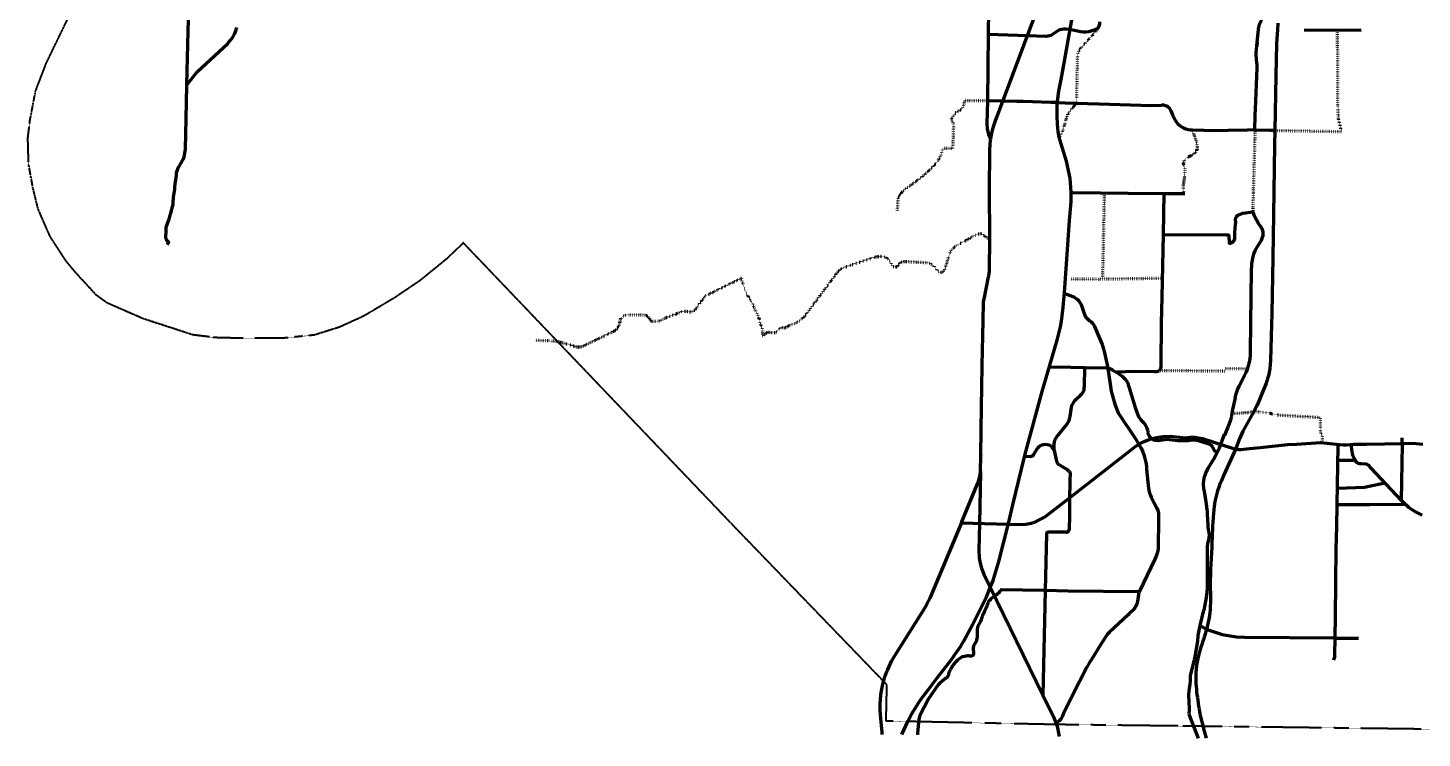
# Model space of a CAD drawing. Header units: feet. Extents: x -383819 to -15998, y -152022 to 104900.
# Drawn here: x -383819 to -301147, y -87483 to -45353 of the extents above; entities that cross this region are included whole.
import ezdxf

# ---------------------------------------------------------------- set-up
doc = ezdxf.new("R2010")
doc.units = ezdxf.units.FT
doc.linetypes.add('DOTTED', pattern=[1.5, 0.3, -1.2])
doc.linetypes.add('LONG_DASH_SHORT_DASH', pattern=[9.9, 6, -1.2, 1.5, -1.2])
for name, color, linetype, lineweight in [('11', 7, 'LONG_DASH_SHORT_DASH', 40), ('41', 7, 'DOTTED', 200), ('42', 7, 'DOTTED', 200), ('43', 7, 'DOTTED', 200), ('57', 7, 'Continuous', 200), ('58', 7, 'Continuous', 200), ('59', 7, 'Continuous', 200), ('60', 7, 'Continuous', 200)]:
    doc.layers.add(name, color=color, linetype=linetype, lineweight=lineweight)

msp = doc.modelspace()

# ---------------------------------------------------------------- linework, layer by layer
at = {"layer": '11'}
msp.add_lwpolyline([(-290932, -87078), (-315339, -86767), (-322991.03, -86676.29), (-332929.34, -86469.71), (-332882.27, -84320.56), (-341895, -74976), (-357998.31, -58108.27), (-359002.54, -59065.51), (-360578, -60349), (-362082.08, -61365.87), (-363898, -62447), (-365328.91, -63099.72), (-366829, -63573), (-368708.69, -63760.64), (-371061, -63767), (-372706.1, -63726.31), (-374044.29, -63563.23), (-376995.17, -62601.88), (-379126, -61670), (-379753.04, -61211.37), (-381009, -59845), (-381554.44, -59185.68), (-382504, -57723), (-383210.02, -56102.06), (-383513, -54869), (-383776.18, -53424.03), (-383819.07, -51887.6), (-383688, -50810), (-383364.43, -49106.55), (-382721.07, -47432.78), (-381451.51, -44812.67)], dxfattribs=at)
at = {"layer": '41'}
msp.add_line((-309886.68, -51435.4), (-305923.19, -51500.22), dxfattribs=at)
msp.add_lwpolyline([(-311059.46, -51420.11), (-311165.37, -55167.87), (-311189.2, -56066.73), (-311154.78, -56252.2)], dxfattribs=at)
at = {"layer": '42'}
for p, q in [((-321818.99, -50046.16), (-322010.08, -50261.28)), ((-328936.92, -51122.85), (-328977.93, -52414.01)), ((-322242.74, -50687.11), (-322453.95, -51445.32)), ((-320082.61, -60204.01), (-319977.03, -55110.47)), ((-320360.84, -60250.88), (-316556.76, -60194.81))]:
    msp.add_line(p, q, dxfattribs=at)
for points in [[(-320391.73, -45390.31), (-320491.03, -45567.12), (-321371.61, -46524.08)], [(-305922.53, -51496.94), (-306107.88, -50723.28), (-306134.36, -50092.69), (-306160.84, -45466.6)], [(-321371.61, -46524.08), (-321445.16, -46628.17), (-321505.11, -46740.65), (-321550.5, -46859.75), (-321580.63, -46983.6), (-321595.03, -47110.24), (-321595.67, -47125.13)], [(-321595.67, -47125.13), (-321645.64, -49573.54), (-321654.68, -49703.82), (-321687.28, -49819.48)], [(-328800.91, -50377.34), (-328867.86, -50461.52), (-329048.17, -50746.61), (-329048.54, -50747.36)], [(-328800.91, -50377.34), (-328780.94, -50361.8), (-328715.67, -50311.04), (-328621.54, -50258.02), (-328522.78, -50220.12)], [(-328522.78, -50220.12), (-328461.58, -50182.89), (-328410.13, -50133.05), (-328370.98, -50073.06), (-328346.08, -50005.89), (-328340.44, -49977.95)], [(-326933.17, -49689.68), (-327000.83, -49688.73), (-328286.6, -49668.45), (-328317.88, -49844.93), (-328340.44, -49977.95)], [(-322010.08, -50261.28), (-322093.74, -50372.79), (-322164.08, -50493.16), (-322220.17, -50620.78), (-322242.74, -50687.11)], [(-321818.99, -50046.16), (-321755.55, -49962.6), (-321705.54, -49870.38), (-321687.28, -49819.48)], [(-328936.92, -51122.85), (-328937.14, -51049.61), (-328953.2, -50978.16), (-328984.36, -50911.88), (-329029.13, -50853.92), (-329038.58, -50844.5), (-329053.11, -50803.6), (-329048.54, -50747.36)], [(-322650.41, -51846.43), (-322517.93, -51620.32), (-322469.66, -51498.02), (-322453.95, -51445.32)], [(-314817.52, -51381.24), (-314615.17, -51856.64), (-314505.2, -52204.38), (-314487.6, -52516.92), (-314571.18, -52745.81), (-314839.52, -52939.49), (-315138.65, -53075.95), (-315288.21, -53260.83), (-315314.6, -53419.3), (-315217.83, -53683.41), (-315213.43, -53995.94), (-315323.4, -54724.45), (-315314.6, -54944.54), (-315248.62, -55195.45)], [(-329757.23, -53078.91), (-329737.51, -53043.9), (-329673.88, -52898.42), (-329625.2, -52747.28), (-329591.97, -52592.01), (-329580.69, -52508.13)], [(-328977.93, -52414.01), (-329006.27, -52490.8), (-329075.18, -52517.67), (-329092.06, -52517.62), (-329580.69, -52508.13)], [(-330011.02, -53432.06), (-330030.96, -53451.83), (-330467.12, -53884.18), (-330697.16, -54103.88)], [(-330011.02, -53432.06), (-329993.62, -53412), (-329906.91, -53312.05), (-329815.45, -53182.24), (-329757.23, -53078.91)], [(-330697.16, -54103.88), (-331136.66, -54446.6), (-331525.69, -54733.54)], [(-331525.69, -54733.54), (-331794.31, -54913.13), (-332007.54, -55094.25), (-332236.29, -55463.02), (-332274.41, -56200.58)], [(-332232.12, -59462.69), (-332128.22, -59323.06), (-332070.25, -59271.95), (-332003.01, -59233.85), (-331929.39, -59210.36), (-331852.51, -59202.5), (-331835.22, -59202.93), (-331739.85, -59209.95), (-330553.16, -59269.85), (-330494.94, -59276.43), (-330392.22, -59300.52), (-330294.32, -59339.85), (-330203.48, -59393.51), (-330121.78, -59460.28), (-329898.84, -59738.09), (-329859.11, -59785), (-329807.03, -59822.53), (-329747.31, -59846.08), (-329683.62, -59854.19), (-329619.91, -59846.36), (-329560.08, -59823.07), (-329507.84, -59785.77), (-329453.28, -59685.88), (-329413.25, -59579.33), (-329406.51, -59555.35), (-329195.53, -58862.25), (-329155.32, -58740.29), (-329100.27, -58624.27), (-329031.23, -58515.99), (-328949.28, -58417.13), (-328855.68, -58329.21), (-328751.88, -58253.6), (-328642.98, -58193.14), (-328198.36, -57956.39), (-327814.12, -57730.76), (-327563.88, -57605.67), (-327557.81, -57602.7), (-327472.17, -57570.38), (-327382.22, -57553.44), (-327290.69, -57552.4), (-327226.44, -57579.34), (-327170.01, -57620.19), (-327148.55, -57641.91), (-327083.74, -57720.23), (-327083.07, -57720.84), (-327018.92, -57778.99), (-326967.14, -57802.6), (-326910.84, -57810.94), (-326854.44, -57803.36), (-326802.34, -57780.46), (-326799.8, -57778.64), (-326777.56, -57762.66)], [(-343160.66, -61006.12), (-341548.08, -60209.98), (-341520.43, -60208.95), (-341507.4, -60214.39), (-341505.43, -60229.32), (-341478.29, -60367.63), (-341435.65, -60501.99), (-341254.22, -61009.88), (-341194.23, -61149.99), (-341119.89, -61283.05), (-341098.86, -61315.48), (-341091.54, -61327.86), (-340949.93, -61521.18), (-340884.01, -61632.07), (-340842.49, -61723.56), (-340789.66, -61880.22), (-340762.01, -61967.89), (-340724.22, -62062.13), (-340672.12, -62149.29), (-340656.63, -62170.19), (-340607.1, -62241.71), (-340571.46, -62321.08), (-340563.45, -62346.85), (-340522.1, -62474.74), (-340494.35, -62536.99), (-340450.87, -62657.35), (-340422.74, -62782.19), (-340418.39, -62812.12), (-340396.57, -62899.72), (-340359.66, -62982.1), (-340355.16, -62989.59), (-340343.12, -63009.62), (-340334.36, -63029.59), (-340302.41, -63102.4), (-340299.53, -63110.9), (-340267.82, -63232.49), (-340262.58, -63252.56), (-340260.22, -63272.49), (-340251.15, -63349.12), (-340251.05, -63359.15), (-340250.84, -63379.05), (-340252.7, -63399.15), (-340264.04, -63522.09), (-340267.93, -63577.76), (-340258.28, -63602.92), (-340236.27, -63618.46), (-340209.33, -63619.15), (-340186.55, -63604.74), (-340185.7, -63603.74), (-340084.39, -63499.68), (-340082.54, -63497.36), (-340037.56, -63454.38), (-339983.13, -63424.23), (-339922.83, -63408.9), (-339860.62, -63409.39), (-339748.89, -63414.92), (-339604.12, -63423.33), (-339559.48, -63423.71), (-339498.5, -63410.64), (-339442.82, -63382.55), (-339396.08, -63341.27), (-339298.82, -63235.13), (-339254.7, -63194.9), (-339192.04, -63157.31), (-339122.73, -63134.2), (-339050.05, -63126.69), (-338977.47, -63135.14), (-338935.02, -63151.13), (-338933.61, -63151.66), (-338805.38, -63071.08), (-338724.15, -63023.33), (-338616.54, -62976.76), (-338399.88, -62891.59), (-338272.6, -62840.28), (-338153.6, -62778.16), (-338020.67, -62692.12), (-337897.1, -62593.11), (-337871.72, -62568.19), (-337784.13, -62482.14), (-337682.94, -62360.35), (-337593.42, -62243.88), (-335856.49, -59906.26), (-335762.54, -59792.06), (-335756.24, -59785.17), (-335669.89, -59703.52), (-335573.36, -59634.19), (-335468.4, -59578.44), (-335356.91, -59537.28), (-335018.38, -59421.67), (-333709.22, -58980.42), (-333669.64, -58966.57), (-333531.18, -58929.06), (-333389.4, -58907.19), (-333246.07, -58901.23), (-333102.97, -58911.26), (-333005.65, -58940.53), (-332914.13, -58984.7), (-332830.66, -59042.66), (-332757.3, -59112.98), (-332695.87, -59193.94), (-332647.88, -59283.52)], [(-332647.88, -59283.52), (-332625, -59343.71), (-332592.48, -59408.01), (-332546.61, -59463.59), (-332541.2, -59468.72), (-332482.08, -59513.4), (-332408.83, -59532.06), (-332343.56, -59528.06), (-332278.3, -59504.07), (-332229.02, -59464.09)], [(-351962.78, -64076.93), (-352391.47, -63968.64), (-351943.5, -64084.84), (-351674.31, -64146.85), (-351434.29, -64227.23), (-351414.29, -64233.93), (-351394.29, -64238.17), (-351316.39, -64262.56), (-351214.36, -64277.86), (-351111.2, -64277.23), (-351009.37, -64260.67), (-350935.37, -64236.46), (-350911.35, -64228.6), (-350895.37, -64220.93), (-349639.65, -63618.39), (-349126.08, -63364.7), (-349106.08, -63353.8), (-349086.08, -63344.14), (-349028.05, -63316.11), (-348946.77, -63260.25), (-348875.57, -63192), (-348816.33, -63113.15), (-348801.12, -63083.3), (-348748.99, -62959.05), (-348711.95, -62829.5), (-348693.74, -62716.48), (-348692.14, -62706.53), (-348683.43, -62676.48), (-348667.69, -62622.19), (-348630.93, -62552.38), (-348580.86, -62491.39), (-348519.55, -62441.72), (-348449.5, -62405.41), (-348373.58, -62383.93), (-348302.78, -62378.75), (-348282.78, -62379.35), (-348262.78, -62379.36), (-347234.65, -62379.83), (-347210.52, -62379.84), (-347194.65, -62387.68), (-347142.79, -62413.31), (-347065.27, -62467.02), (-347006.18, -62540.55), (-346937.69, -62652.5), (-346858.97, -62754.56), (-346813.18, -62757.35), (-346766.54, -62760.2), (-346661.83, -62753.97), (-346500.75, -62744.69), (-346383.87, -62732.64), (-346160.9, -62633.82), (-346136.46, -62616.12), (-345984.33, -62542.24), (-345783.9, -62467.19), (-345526.75, -62368.98), (-345342.54, -62301.7), (-345119.68, -62208.93), (-344979.92, -62152.97), (-344863.22, -62150.97), (-344714.65, -62167.66), (-344582.3, -62192.12), (-344499.71, -62185.51), (-344388.91, -62175.35), (-344252.62, -62087.11), (-344180.3, -61975.6), (-344116.13, -61869.98), (-344021.39, -61740.74), (-343912.43, -61603.68), (-343801.25, -61454.58), (-343726.5, -61318.94), (-343652.8, -61243.71), (-343403.44, -61131.25), (-343186.21, -61027.2), (-343168.81, -61018.86)], [(-352391.47, -63968.64), (-353002.79, -63916.1), (-353726, -63898.01)]]:
    msp.add_lwpolyline(points, dxfattribs=at)
at = {"layer": '43'}
for p, q in [((-320376.29, -60258.61), (-321974.9, -60250.88)), ((-316695.24, -65667.56), (-312861.78, -65707.18)), ((-312820.28, -65550.33), (-311506.74, -65573.03))]:
    msp.add_line(p, q, dxfattribs=at)
msp.add_lwpolyline([(-312427.54, -68214.82), (-311743.28, -68189.68), (-311245.48, -68123.44), (-310906.54, -68115.49), (-310378.3, -68160.53), (-309790.46, -68295.66), (-309549.51, -68319.5), (-307194.87, -68459.93), (-307194.87, -69162.06), (-307152.51, -69392.57), (-307065.13, -69514.44), (-307088.96, -69959.57)], dxfattribs=at)
at = {"layer": '57'}
for p, q in [((-323238.2, -65450.06), (-321972.5, -65470.03)), ((-316131.54, -69762.62), (-315624.83, -69823.95)), ((-313394.02, -70475.64), (-313295.29, -70526.66))]:
    msp.add_line(p, q, dxfattribs=at)
for points in [[(-331989.11, -87271.32), (-331639.07, -86493.86), (-331424.6, -86064.63), (-330890.45, -85205.68), (-330441.27, -84610.44), (-329904.59, -83909.41), (-329192.39, -82993.26), (-328988.03, -82734.1), (-328846.4, -82531.64), (-328495.87, -82018.9), (-328338.05, -81757.72), (-327814.01, -80771.22), (-326985.47, -79098.87), (-326752.78, -78550.19), (-326590.92, -78130.58), (-326238.86, -77008.93), (-325677.4, -74757.03), (-325406.27, -73651.07), (-324898.42, -71523.18), (-324682.94, -70644.48), (-323669.26, -66926.24), (-323237.29, -65437.62), (-322784.07, -63884.22), (-322597.92, -63094.61), (-322533.17, -62752.45), (-322421.89, -61914.24), (-322353.1, -61071.49), (-322050.62, -56777.74), (-321963.61, -55678.87), (-321963.61, -55089.7), (-322022.29, -54259.09), (-322105.25, -53809.62), (-322230.69, -53269.04), (-322558.47, -52226.35), (-322661.66, -51827.5), (-322718.31, -51499), (-322766.87, -51061.68), (-322795.2, -50583.86), (-322781.03, -49880.81), (-322683.91, -49112.46), (-322552.4, -48413.96), (-322358.16, -47324.2), (-322020.27, -45431.16), (-321737, -43888.38)], [(-309692.87, -45082.18), (-309728.57, -45478.4), (-309775.71, -46280.25), (-309818.81, -48202.68), (-309878.06, -51442.42), (-309892.88, -52286.74), (-309960.22, -56420.66), (-309995.24, -58981.53), (-310065.27, -62310.58), (-310080.08, -62922.4), (-310128.57, -65086.4), (-310147.42, -65299.33), (-310178.4, -65585.03), (-310264.59, -65989.67), (-310311.73, -66151.38), (-310400.62, -66430.34), (-310937.32, -67733.18), (-311135.3, -68117.61), (-311776.72, -69280.97), (-311976.05, -69722.32), (-312186.15, -70308.54), (-312897.25, -71869.8)], [(-321972.5, -65470.03), (-321138.69, -65490.26), (-319872.48, -65520.98)], [(-319869.89, -65520.92), (-319768.48, -65532.63), (-319667.47, -65559.98), (-319571.8, -65602.38), (-319525.36, -65629.78)], [(-319525.36, -65629.78), (-319218.39, -65818.55), (-318939.17, -66021.01)], [(-318942, -66016.28), (-318844.58, -66095.32), (-318758.01, -66186.1), (-318683.67, -66287.16), (-318622.8, -66396.85), (-318622.23, -66398.05)], [(-318622.23, -66398.05), (-318509.77, -66709.92), (-318157.54, -67864.22), (-318025.99, -68248.5)], [(-318025.99, -68248.5), (-317957.59, -68396.47), (-317875.03, -68537.03), (-317847.88, -68577.16), (-317672.08, -68768.44)], [(-317419.6, -69236.48), (-317457.02, -69114.2), (-317509.39, -68997.55), (-317575.91, -68888.35), (-317655.54, -68788.29), (-317676.13, -68766.17)], [(-317419.6, -69236.48), (-317401.89, -69323.83), (-317397.57, -69345.14)], [(-317241.45, -69667.41), (-317259.81, -69645.33), (-317303.03, -69593.34), (-317349.77, -69512.23), (-317382.04, -69424.35), (-317393.91, -69363.83), (-317397.57, -69345.14)], [(-328479.12, -74720.03), (-325001.84, -74816.49), (-324642.31, -74785.01), (-324325.48, -74728.8), (-324073.82, -74647.85), (-323805.29, -74524.18), (-323546.89, -74375.78), (-323378.36, -74254.36), (-322000.37, -73183.52), (-318228.17, -70243.62), (-318112.65, -70167.97), (-318032.68, -70108.71), (-317869.85, -70005.99), (-317634.96, -69890.6), (-317400.44, -69795.43), (-317076.71, -69682.05), (-316787.28, -69621.91), (-316494.61, -69583.68), (-316090.15, -69571.32), (-315352.57, -69659.01), (-315194.15, -69666.88), (-314878.45, -69636.52), (-314628.76, -69638.77), (-314408.55, -69665.75), (-314175.99, -69719.72), (-312878.06, -70127.27)], [(-317245.66, -69665.86), (-317170.8, -69724.58), (-317069.64, -69783.29), (-316967.04, -69816.4), (-316800.53, -69829.86), (-316559.66, -69780.74), (-316383.73, -69761.88), (-316206.82, -69758.99), (-316131.54, -69762.62)], [(-315624.83, -69823.95), (-315382.71, -69836.9), (-315140.26, -69833.86), (-315021.42, -69826.52), (-314785.88, -69795.24)], [(-314785.88, -69795.24), (-314655.78, -69791.01), (-314526.15, -69802.77), (-314398.93, -69830.32), (-314359.78, -69842.18), (-313800.06, -70016.94)], [(-313800.06, -70016.94), (-313734.15, -70041.53), (-313675.47, -70080.33), (-313627.03, -70131.35), (-313591.33, -70191.97), (-313584.8, -70207.83)], [(-313584.8, -70207.83), (-313560.14, -70254.73), (-313503.55, -70364.36), (-313452.97, -70433.2), (-313388.22, -70479.76)], [(-312875.7, -70127.96), (-312326.54, -70297.76), (-312136.65, -70342.23), (-312010.05, -70357.06), (-311891.53, -70358.41), (-311365.6, -70308.54), (-310552.14, -70216.9), (-309117.11, -70075.4), (-308573.01, -70037.67), (-307166.61, -69948.73), (-306794.55, -69978.37), (-306064.59, -70074.05), (-305805.66, -70082.14), (-305623.84, -70079.45), (-305190.17, -70051.15), (-304442.36, -70037.67), (-302301.61, -69999.94), (-301694.21, -69990.5), (-301099.92, -70040.36)], [(-333159.04, -87262.39), (-333168.8, -87127.38), (-333242.6, -86314.04), (-333261.39, -86099.53), (-333279.16, -85796.67), (-333280.93, -85493.3), (-333266.71, -85190.26), (-333236.54, -84888.39), (-333190.5, -84588.53), (-333128.71, -84291.52), (-333051.36, -83998.17), (-333008.07, -83856.76), (-332888.49, -83538.42), (-332851.44, -83452.32), (-332754.07, -83226.07), (-332605.1, -82920.38), (-332567.18, -82851.05), (-332441.92, -82622.04), (-332341.65, -82453.83), (-330623.97, -79742.65), (-330487.66, -79499.77), (-330326.24, -79183.04), (-328430.05, -74661.71)]]:
    msp.add_lwpolyline(points, dxfattribs=at)
msp.add_spline([(-312896.65, -71875.07), (-313227.06, -72663.49), (-313500.28, -73928.77), (-313608.3, -75839.42), (-313709.97, -78446.3), (-313735.38, -80054.93), (-314072.15, -81491.89), (-314427.98, -82671.35), (-314548.7, -83434.33), (-314567.76, -83892.13), (-314453.39, -85236.89), (-314345.37, -85917.22), (-314245.29, -86368.66), (-313945.07, -87481.35)], degree=3, dxfattribs=at)
at = {"layer": '58'}
for p, q in [((-322834.83, -49780.07), (-323153.24, -49770.94)), ((-312655.8, -51428.75), (-311505.26, -51410.83)), ((-322297.22, -61127.92), (-321808.04, -61313.37)), ((-321334.61, -61829.12), (-321191.36, -62292.84)), ((-320027.99, -64441.72), (-319786.92, -65520.7)), ((-311706.9, -66021.25), (-311902.51, -66401.98)), ((-312660.85, -69040.19), (-312868.61, -69518.19)), ((-306185.33, -73623.08), (-306120.32, -70139.67)), ((-314100.34, -79896.02), (-314337.41, -80799.42)), ((-314910.61, -83893.64), (-314909.78, -84065.65))]:
    msp.add_line(p, q, dxfattribs=at)
for points in [[(-326722.28, -51943.05), (-326684.23, -51706.36), (-326621.84, -51419.06), (-326543.91, -51135.58), (-326450.68, -50856.76), (-326342.42, -50583.42), (-326299.44, -50485.65), (-326010.31, -49708.99), (-326007.93, -49702.66), (-324542.76, -45805.3), (-323689.64, -43536.01)], [(-310918.42, -46196.6), (-310847.19, -45440.3), (-310839.81, -45385.56), (-310808.47, -45234.37), (-310761.66, -45087.22), (-310708.62, -44965.72), (-310699.92, -44945.77), (-310689.45, -44925.72), (-310598.26, -44751.06), (-310587.89, -44731.18), (-310578.16, -44711.06), (-310574.53, -44703.54), (-310517.13, -44562.61), (-310474.84, -44416.44), (-310451.69, -44286.64), (-310448.12, -44266.62), (-310446.13, -44246.64), (-310394.13, -43725.2)], [(-311039.85, -50500.38), (-311033.4, -50199), (-310935.62, -47739.86), (-310935.11, -47732.51), (-310932.26, -47571.74), (-310945.4, -47411.49), (-310973.48, -47211.8), (-310976.3, -47191.7), (-310977.2, -47171.8), (-310984.96, -46999.75), (-310978.46, -46834.09), (-310918.42, -46196.6), (-310942.36, -46450.64)], [(-324992.36, -49718.9), (-325173.48, -49714.37), (-326007.93, -49702.66)], [(-323153.24, -49770.94), (-324812.69, -49723.39), (-324992.36, -49718.9)], [(-322832.69, -49779.8), (-322309.68, -49797.3), (-321687.28, -49819.48)], [(-321687.28, -49819.48), (-320305.76, -49868.72), (-317219.23, -49954.31), (-316598.5, -49944.63)], [(-316041.61, -50277.38), (-316080.22, -50195.28), (-316132.62, -50121.23), (-316197.19, -50057.51), (-316271.94, -50006.1), (-316354.54, -49968.6), (-316442.44, -49946.16), (-316532.91, -49939.48), (-316598.5, -49944.63)], [(-316041.61, -50277.38), (-315946.33, -50518.67), (-315836.36, -50753.63), (-315794.37, -50834.41)], [(-315794.37, -50834.41), (-315715.43, -50947.5), (-315623.94, -51050.69), (-315521.11, -51142.61), (-315408.35, -51222.01), (-315287.15, -51287.82), (-315159.15, -51339.17), (-315026.06, -51375.36), (-314889.69, -51395.91), (-314789.19, -51400.87)], [(-311059.57, -51419.19), (-311059.43, -51416.05), (-311040.36, -50524.49), (-311039.89, -50502.79)], [(-326777.56, -57762.66), (-326799.62, -55036.18), (-326799.56, -55029.86), (-326776.58, -52582.63), (-326761.71, -52289.01), (-326730.9, -51996.63), (-326722.28, -51943.05)], [(-314789.19, -51400.87), (-314768.51, -51402.6), (-313427.33, -51440.77), (-312655.8, -51428.75)], [(-311059.57, -51419.19), (-311064.72, -51419.09), (-311505.26, -51410.83)], [(-310006.72, -51438.92), (-309866.07, -51435.4), (-310181.67, -51435.64), (-311059.57, -51419.19)], [(-311298.19, -62867.1), (-311257.42, -59729.23), (-311254.13, -59577.26), (-311252.47, -59557.32), (-311251.06, -59537.26), (-311237.42, -59343.61), (-311206.47, -59131.69), (-311159.79, -58922.66), (-311097.64, -58717.71), (-311040.97, -58568.66), (-311033.33, -58548.55), (-311023.94, -58528.66), (-311008.95, -58496.91), (-310917.89, -58328.29), (-310813.08, -58167.85), (-310765.61, -58094.69), (-310676.87, -57936.18), (-310602.41, -57770.48), (-310578.17, -57670.18), (-310569.71, -57567.35), (-310577.22, -57464.44), (-310600.53, -57363.92), (-310639.08, -57268.21), (-310691.94, -57179.6), (-310697.25, -57172.19), (-310710.46, -57153.77), (-310846.21, -56949.53), (-310968.36, -56736.87), (-311076.39, -56516.7), (-311097.18, -56468.32), (-311142.21, -56335.69), (-311159.79, -56254.42)], [(-328453.45, -74704.29), (-328435.21, -74660.84), (-327508.87, -72396.54), (-327451.34, -72239.16), (-327395.11, -72042.95), (-327354.41, -71842.93), (-327333.8, -71675.36), (-327329.5, -71640.35), (-327312.63, -70716.72), (-327312.51, -70710.12), (-327312.27, -70697.25), (-327313.11, -70710.11), (-327311.98, -70676.72), (-327271.27, -67810.33), (-327250.63, -66679.11), (-327226.94, -65380.94), (-327226.81, -65374.02), (-327178.27, -62723.42), (-327178.23, -62721.42), (-327149.52, -61623.41), (-327145.35, -61581.81), (-327121.64, -61450.52), (-326850.76, -60127.47), (-326843.05, -60078.62), (-326839.26, -60054.6), (-326806.85, -59784.17), (-326790.38, -59512.32), (-326775.15, -58061.28), (-326777.56, -57762.66)], [(-321808.04, -61313.37), (-321699.4, -61377.27), (-321599.72, -61454.41), (-321510.6, -61543.54), (-321433.48, -61643.23), (-321369.6, -61751.88), (-321334.61, -61829.12)], [(-321191.36, -62292.84), (-321153.25, -62396), (-321100.59, -62492.55), (-321034.5, -62580.45), (-320956.36, -62657.85), (-320867.84, -62723.11), (-320851.63, -62733.05)], [(-320851.63, -62733.05), (-320766.18, -62793.26), (-320690.91, -62865.79), (-320627.57, -62948.94), (-320577.65, -63040.77), (-320565.56, -63069.47)], [(-320565.56, -63069.47), (-320299.97, -63721.88), (-320299.97, -63719.87), (-320123.66, -64144.19)], [(-311706.9, -66021.24), (-311683.91, -65981.31), (-311586.59, -65792.78), (-311503.75, -65597.44), (-311435.85, -65396.43), (-311383.29, -65190.86), (-311346.37, -64981.93), (-311325.29, -64770.8), (-311320.17, -64558.69), (-311298.19, -62867.1)], [(-320123.66, -64144.19), (-320070.89, -64277.32), (-320033.29, -64415.5), (-320027.99, -64441.72)], [(-312227.01, -67304.28), (-312165.67, -67065.35), (-312088.98, -66830.9), (-311997.25, -66601.91), (-311902.51, -66401.98)], [(-312227.01, -67304.28), (-312390.52, -67985.89), (-312425.88, -68208.7), (-312452.53, -68376.61)], [(-312452.53, -68376.61), (-312511.59, -68614.02), (-312586.04, -68847.07), (-312660.85, -69040.19)], [(-314092.87, -72706.59), (-314113.67, -72371.66), (-314072.26, -72048.46), (-313972.88, -71758.4), (-313832.09, -71468.35), (-313509.09, -70954.53), (-313343.45, -70623.04), (-313169.53, -70258.4), (-312867.93, -69460.77)], [(-327333.8, -71675.36), (-327333.87, -71715.36), (-327389.77, -74748.17)], [(-314092.87, -72706.59), (-314089.64, -72726.59), (-313970.62, -73463.72), (-313928.56, -73749.85), (-313925.63, -73769.81)], [(-313925.63, -73769.81), (-313923.34, -73789.85), (-313894.5, -74043.17), (-313883.56, -74206.14)], [(-313883.56, -74206.14), (-313846.38, -74850.8), (-313844.02, -74974.65)], [(-306286.37, -80253.2), (-306234.4, -76252.88), (-306210.15, -74953.22), (-306185.33, -73623.08)], [(-327391.84, -74746.76), (-327433.13, -76331.81), (-327406.42, -76775.31), (-327367.56, -77035.34), (-327275.27, -77409.58), (-327144.13, -77755.87), (-323639.74, -84941.17), (-323011.95, -86217.6), (-322786.76, -86773.3), (-322667.33, -87385.82)], [(-313844.02, -74974.65), (-313819.44, -75197.23), (-313805.97, -75281.1)], [(-313782.41, -75396.31), (-313787.49, -75601.7), (-313816.99, -75720.36), (-313857.84, -75852.26), (-313893.79, -76093.81)], [(-313805.97, -75281.1), (-313799.59, -75309.83), (-313782.41, -75396.31)], [(-313893.79, -76093.81), (-313893.18, -76275.63), (-313898.68, -78576.83), (-313916.3, -78823.16)], [(-313916.3, -78823.16), (-313918.51, -78854.02), (-313954.26, -79129.62), (-313977.17, -79261.77), (-314098.75, -79894.66)], [(-314337.42, -80796.49), (-314449.03, -81390.99), (-314467.68, -81724.79), (-314648.77, -82761.96), (-314659.93, -82811.57), (-314664.73, -82831.19), (-314895.92, -83777.01), (-314909.29, -83893.73)], [(-306384.95, -82853.66), (-306354.36, -82776.42), (-306327.38, -82664.99), (-306316.15, -82550.9), (-306303.1, -81540.79), (-306286.37, -80253.2)], [(-314906.11, -84063.8), (-314918.82, -84308.59), (-314932.45, -84391.1), (-314966.06, -84539.64), (-314985.54, -84696.45)], [(-314984.46, -84698.96), (-314990.72, -84904.69), (-314976.11, -85367.65), (-314960.37, -85693.03)], [(-314960.37, -85693.03), (-314960.58, -85871.59), (-314976.01, -86047.57)], [(-314979.18, -86047.57), (-314942.42, -86156.61), (-314424.07, -87482.79)]]:
    msp.add_lwpolyline(points, dxfattribs=at)
at = {"layer": '59'}
for p, q in [((-321955.44, -45452.6), (-321379.89, -45561.43)), ((-308141.47, -45466.6), (-304757.46, -45493.09)), ((-326883.17, -45730.02), (-324542.76, -45805.3)), ((-326007.93, -49702.66), (-326933.17, -49689.68)), ((-316459.73, -55179.17), (-316505.88, -57610.17)), ((-316459.73, -55179.17), (-315226.63, -55182.24)), ((-322732.33, -69503.49), (-322221.03, -68882.7)), ((-302320.99, -70000.24), (-302320.99, -69661.23)), ((-324650.48, -70764.84), (-324348.97, -70772.4)), ((-305106.56, -71006.43), (-306136.5, -71006.43)), ((-322081.73, -71663.97), (-322024.53, -71728.29)), ((-322024.53, -71728.29), (-322031.44, -72211.39)), ((-322031.44, -72211.39), (-322046.09, -73350.22)), ((-322063.66, -74280.63), (-322077.48, -75106.12)), ((-322258.69, -75264.23), (-323366.02, -75269.28)), ((-317937.31, -78815.75), (-317999.67, -79241.21)), ((-318190.75, -79790.63), (-318540.14, -80134.45)), ((-306303.18, -81546.99), (-304913.37, -81557.89))]:
    msp.add_line(p, q, dxfattribs=at)
for points in [[(-326815.82, -41696.99), (-326834.17, -42805.7), (-326884.85, -45717.12), (-326927.32, -49688.19), (-326962.07, -51026.05), (-326942.77, -51335.16), (-326861.68, -51675.18), (-326730.4, -51941.78)], [(-374390.74, -48744.34), (-374390.16, -48719.01), (-374316.09, -45539.2), (-374229.06, -42758.53)], [(-373773.08, -47969.17), (-371969.69, -46277.5), (-371947.2, -46252.5), (-371924.06, -46227.5), (-371795.49, -46080.02), (-371673.73, -45906.65), (-371570.76, -45721.51), (-371487.71, -45526.62), (-371425.49, -45324.12)], [(-322731.89, -45507.17), (-322624.55, -45457.66), (-322511.51, -45423.09), (-322394.84, -45404.08), (-322276.67, -45400.99), (-321951.48, -45453.43)], [(-320827.45, -45546.82), (-320584.88, -45467.82), (-320567.02, -45461.28), (-320360.84, -45374.85)], [(-320271.02, -45003.85), (-320284.27, -45125.48), (-320313.27, -45244.36), (-320357.51, -45358.44), (-320373.55, -45387.76)], [(-324542.76, -45805.3), (-323460.07, -45840.13), (-323443.39, -45839.66)], [(-323443.39, -45839.66), (-323340.84, -45834.14), (-323240.38, -45812.78), (-323144.45, -45776.1), (-323077.99, -45739.75), (-322731.89, -45507.17)], [(-321379.89, -45561.43), (-321233.41, -45579.62), (-321085.81, -45581.86), (-320938.85, -45568.12), (-320827.45, -45546.82)], [(-374434.36, -50722.2), (-374391.28, -48769.01), (-374390.74, -48744.34)], [(-374390.74, -48744.36), (-374378.35, -48719.03), (-374371.89, -48705.84), (-374349.12, -48669.52), (-374322.69, -48635.79), (-374319.95, -48632.67), (-373773.08, -47969.17)], [(-375565.59, -58208.41), (-375455.23, -58075.11), (-375537.66, -58002.32), (-375570.56, -57957.11), (-375601.18, -57901.91), (-375633.38, -57832.57), (-375630.82, -57744.08), (-375631.97, -57645.43), (-375620.66, -57533.02), (-375613.89, -57438.62), (-375625.83, -57295.38), (-375611.99, -57164.94), (-375567.61, -57023.29), (-375515.42, -56889.91), (-375451.25, -56690.44), (-375404.45, -56534.76), (-375344.47, -56341.22), (-375283.81, -56123.53), (-375234.29, -55943.77), (-375212.86, -55829.66), (-375204.96, -55765.48), (-375199.21, -55636.83), (-375189.26, -55502.24), (-375192.02, -55389.45), (-375172.6, -55275.28), (-375151.35, -55167.18), (-375131.4, -55034.9), (-375113.76, -54912.62), (-375106.05, -54786.03), (-375088.67, -54603.37), (-375060.27, -54457.23), (-375036.21, -54252.61), (-375010.84, -54072.17), (-374997.92, -53973.91), (-374979.32, -53887.88), (-374949.84, -53773.99), (-374900.3, -53662.66), (-374830.48, -53545.88), (-374743.74, -53401.38), (-374664.81, -53248.63), (-374598.61, -53117.65), (-374552.74, -52994.15), (-374531.51, -52912.47), (-374474.61, -52547.46), (-374434.36, -50722.61)], [(-321897.19, -55117.55), (-321852.49, -55118.81), (-318585.3, -55163.07), (-316459.73, -55179.17)], [(-312727.63, -57631.28), (-312653.49, -57628.63), (-312608.48, -57673.67), (-312597.88, -58121.44), (-312515.8, -58116.14), (-312404.59, -58079.05), (-312293.38, -57965.12), (-312251.01, -57848.54), (-312261.6, -57488.2), (-312203.35, -57021.89), (-312192.76, -56897.36), (-312213.94, -56734.41), (-312190.11, -56615.18), (-312150.39, -56541), (-312076.25, -56469.46), (-311779.68, -56352.88), (-311160.08, -56257.49)], [(-316505.88, -57610.17), (-316576.48, -61329.56), (-316617.2, -62871.33), (-316638.51, -65300.5)], [(-316505.88, -57610.17), (-316493.7, -57610.22), (-312743.36, -57627.7), (-312728.73, -57628.17)], [(-316638.51, -65300.5), (-316646.4, -65448.08), (-316668.11, -65584.38), (-316741.57, -65702.34)], [(-321182.94, -66734.08), (-321170.53, -66614.25), (-321139.32, -65512.49), (-321138.69, -65490.26)], [(-319785.5, -65530.72), (-319592.25, -66893.91), (-319359.48, -67675.5), (-319164.04, -68185.28), (-318081.33, -69808.67), (-318016.84, -69924.07), (-317832.42, -70261.11)], [(-318306.09, -65726.88), (-318735.97, -65761.29), (-319247.04, -65784.36), (-319273.78, -65785.56)], [(-316961.68, -65761.03), (-317008.56, -65760.35), (-318299.48, -65726.35)], [(-316743.33, -65703.01), (-316816.2, -65737.47), (-316894.43, -65756.89), (-316961.68, -65761.03)], [(-321323.91, -67053.46), (-321267.27, -66981.76), (-321223.98, -66901.31), (-321195.36, -66814.54), (-321182.94, -66734.08)], [(-321965.85, -67997.03), (-321946.44, -67875.59), (-321911.44, -67757.7), (-321861.45, -67645.35), (-321797.31, -67540.42), (-321720.1, -67444.71), (-321680.6, -67404.27)], [(-321680.6, -67404.27), (-321408.3, -67140.02), (-321323.91, -67053.46)], [(-322221.03, -68882.7), (-322152.14, -68786.76), (-322096.83, -68682.4), (-322056.11, -68571.53), (-322034.08, -68476.79), (-322019.22, -68405.43), (-321997.78, -68273.9), (-321965.85, -67997.03)], [(-323978.05, -70320.22), (-323919.09, -70244.7), (-323848.4, -70180.03), (-323767.95, -70128), (-323679.97, -70090.06), (-323597.68, -70069.07), (-323433.46, -70054.86)], [(-323433.46, -70054.86), (-323355.42, -70060.93), (-323280.23, -70082.71), (-323211.02, -70119.28), (-323150.66, -70169.12), (-323116.28, -70209.16)], [(-323116.28, -70209.16), (-322967.86, -70415.88), (-322828.39, -71061.81)], [(-322967.86, -70415.88), (-322967.6, -70395.88), (-322962.8, -70033.48)], [(-322962.8, -70033.48), (-322948.4, -69922.33), (-322918.33, -69814.36), (-322873.22, -69711.77), (-322822.1, -69628.03), (-322730.21, -69500.41)], [(-317833.27, -70252.53), (-317736.17, -70463.28), (-317653.82, -70680.23), (-317586.61, -70902.33), (-317534.85, -71128.54), (-317498.81, -71357.77), (-317494.64, -71393.51)], [(-301147.94, -74250.01), (-301338.15, -74165.21), (-301542.06, -74057.64), (-301738.01, -73936.2), (-301925.07, -73801.46), (-302102.34, -73654.07), (-302144.67, -73613.59), (-302248.96, -73513.86), (-302269.09, -73494.62), (-302288.28, -73474.75), (-302349.71, -73411.14), (-302367.01, -73392.6), (-304160.57, -71470.3), (-304288.4, -71336.88), (-304307.6, -71316.84), (-304327.56, -71301.18), (-304349.24, -71284.17), (-304413.51, -71251.22), (-304483.45, -71233.18), (-304732.74, -71222.58), (-304752.91, -71221.72), (-304772.74, -71222.08), (-304786.16, -71222.32), (-304861.27, -71212.2), (-304932.6, -71186.59), (-304996.98, -71146.6), (-305051.57, -71094.02), (-305090.77, -71034.75), (-305165.95, -70899.93), (-305226.78, -70758.05), (-305272.6, -70610.65), (-305302.93, -70459.29), (-305308.5, -70383.66), (-305325.8, -70148.85), (-305327.63, -70123.91)], [(-302367.01, -73392.6), (-302366.64, -73368.68), (-302315.76, -70093.25), (-302315.36, -70067.19)], [(-324333.56, -70762.42), (-324270.02, -70749.7), (-324175.11, -70662.59), (-324163.65, -70642.68), (-323978.05, -70320.22)], [(-322653.67, -71277.79), (-322717.96, -71230.3), (-322771.53, -71170.99), (-322812.24, -71102.21), (-322828.39, -71061.81)], [(-322653.67, -71277.79), (-322490.55, -71377.68), (-322294.98, -71491.33)], [(-322081.73, -71663.97), (-322177.35, -71575.17), (-322283.12, -71498.73), (-322294.98, -71491.33)], [(-317494.64, -71393.51), (-317483.57, -71527.23), (-317369.27, -72659.89)], [(-317369.27, -72659.89), (-317328.71, -72866.63), (-317290.61, -73008.74), (-317285.27, -73028.66)], [(-306167.43, -72663.84), (-304564.53, -72587.47), (-303349.02, -72340.1)], [(-322049.21, -73352.2), (-322049.58, -73376.38), (-322053.22, -73610.3), (-322063.66, -74280.63)], [(-317285.27, -73028.66), (-317277.43, -73048.74), (-317221.16, -73192.76), (-317142.46, -73350.3), (-317122.84, -73384.66)], [(-317122.84, -73384.66), (-317031.53, -73539.22), (-316868.51, -73849.07)], [(-316868.51, -73849.07), (-316819.01, -73978.07), (-316784.74, -74111.92), (-316769.49, -74212.82)], [(-316769.49, -74212.82), (-316771.72, -74454.08), (-316805.23, -76232.31)], [(-306185.33, -73623.08), (-306162.09, -73623.08), (-304252.79, -73622.86), (-302148, -73613.69)], [(-322258.69, -75264.23), (-322207.34, -75260.84), (-322159.47, -75241.94), (-322119.66, -75209.33), (-322091.71, -75166.12), (-322078.28, -75116.43), (-322077.48, -75106.12)], [(-323366.02, -75269.28), (-323424.05, -75333.63), (-323425.2, -75353.58), (-323425.75, -75363.26), (-323501.19, -78729.27), (-323501.25, -78731.84)], [(-316914.99, -76685.66), (-317004.01, -76866.22), (-317934.43, -78809.73)], [(-316805.23, -76232.31), (-316819.35, -76370.86), (-316849.25, -76506.88), (-316894.54, -76638.57), (-316914.99, -76685.66)], [(-323501.25, -78731.84), (-323635.08, -84927.48), (-323635.53, -84948.61)], [(-317999.67, -79241.21), (-318023.29, -79380.69), (-318062.5, -79516.63), (-318116.79, -79647.27), (-318185.48, -79770.95), (-318205.55, -79801.08), (-318218.89, -79821.11)], [(-318540.14, -80134.45), (-318573.08, -80162.36), (-319678.43, -81205.68), (-319815.64, -81343.54)], [(-314342.42, -80807.14), (-313890.66, -81038.9), (-313007.45, -81337.74)], [(-319804.81, -81313.01), (-320183.36, -81888.5), (-320622, -82593.64), (-320866.61, -82993.44), (-321026.36, -83270.72), (-321882.31, -84926.63), (-322405.33, -86012.45), (-322499.33, -86226.59), (-322560.24, -86351.26), (-322669.53, -86465.48), (-322773.95, -86535.95), (-322872.91, -86560.7)], [(-306303.15, -81544.54), (-311670.55, -81512.94), (-312149.65, -81492.97), (-312648.7, -81413.07), (-313007.91, -81359.82)]]:
    msp.add_lwpolyline(points, dxfattribs=at)
at = {"layer": '60'}
for points in [[(-326161.04, -78682.85), (-326180.36, -78757.19), (-326214.62, -78825.93), (-326262.35, -78886.11), (-326320.44, -78932.52), (-326393.06, -78986.15), (-326508.42, -79061.55)], [(-317934.43, -78809.73), (-317955.28, -78809.47), (-322129.96, -78757.09), (-323501.25, -78731.84), (-326161.04, -78682.85)], [(-329388.13, -83924.9), (-329738.59, -84220.06), (-329835.02, -84322.58), (-330425.64, -85160.84), (-330931.88, -86149.87), (-330986.12, -86348.88), (-331064.47, -87193.17), (-331054.03, -87287.16)]]:
    msp.add_lwpolyline(points, dxfattribs=at)
msp.add_spline([(-329388.13, -83924.9), (-329246.6, -83788.32), (-329193.78, -83611.1), (-329050.85, -83315.72), (-328858.2, -83032.79), (-328460.49, -82687.66), (-328093.84, -82591.28), (-327857.7, -82595.94), (-327758.27, -82569.51), (-327736.52, -82494.89), (-327730.3, -82020.74), (-327587.37, -81756.46), (-327515.91, -81383.35), (-327497.27, -80929.41), (-327317.05, -80539.21), (-327187.96, -80191.02), (-327141.5, -80086.04), (-326959.75, -79669.41), (-326873.13, -79466.53), (-326811.76, -79326.61), (-326769.03, -79277.64), (-326730.19, -79231.78), (-326623.39, -79145.5), (-326510.02, -79060.38)], degree=3, dxfattribs=at)

doc.saveas('drawing.dxf')
